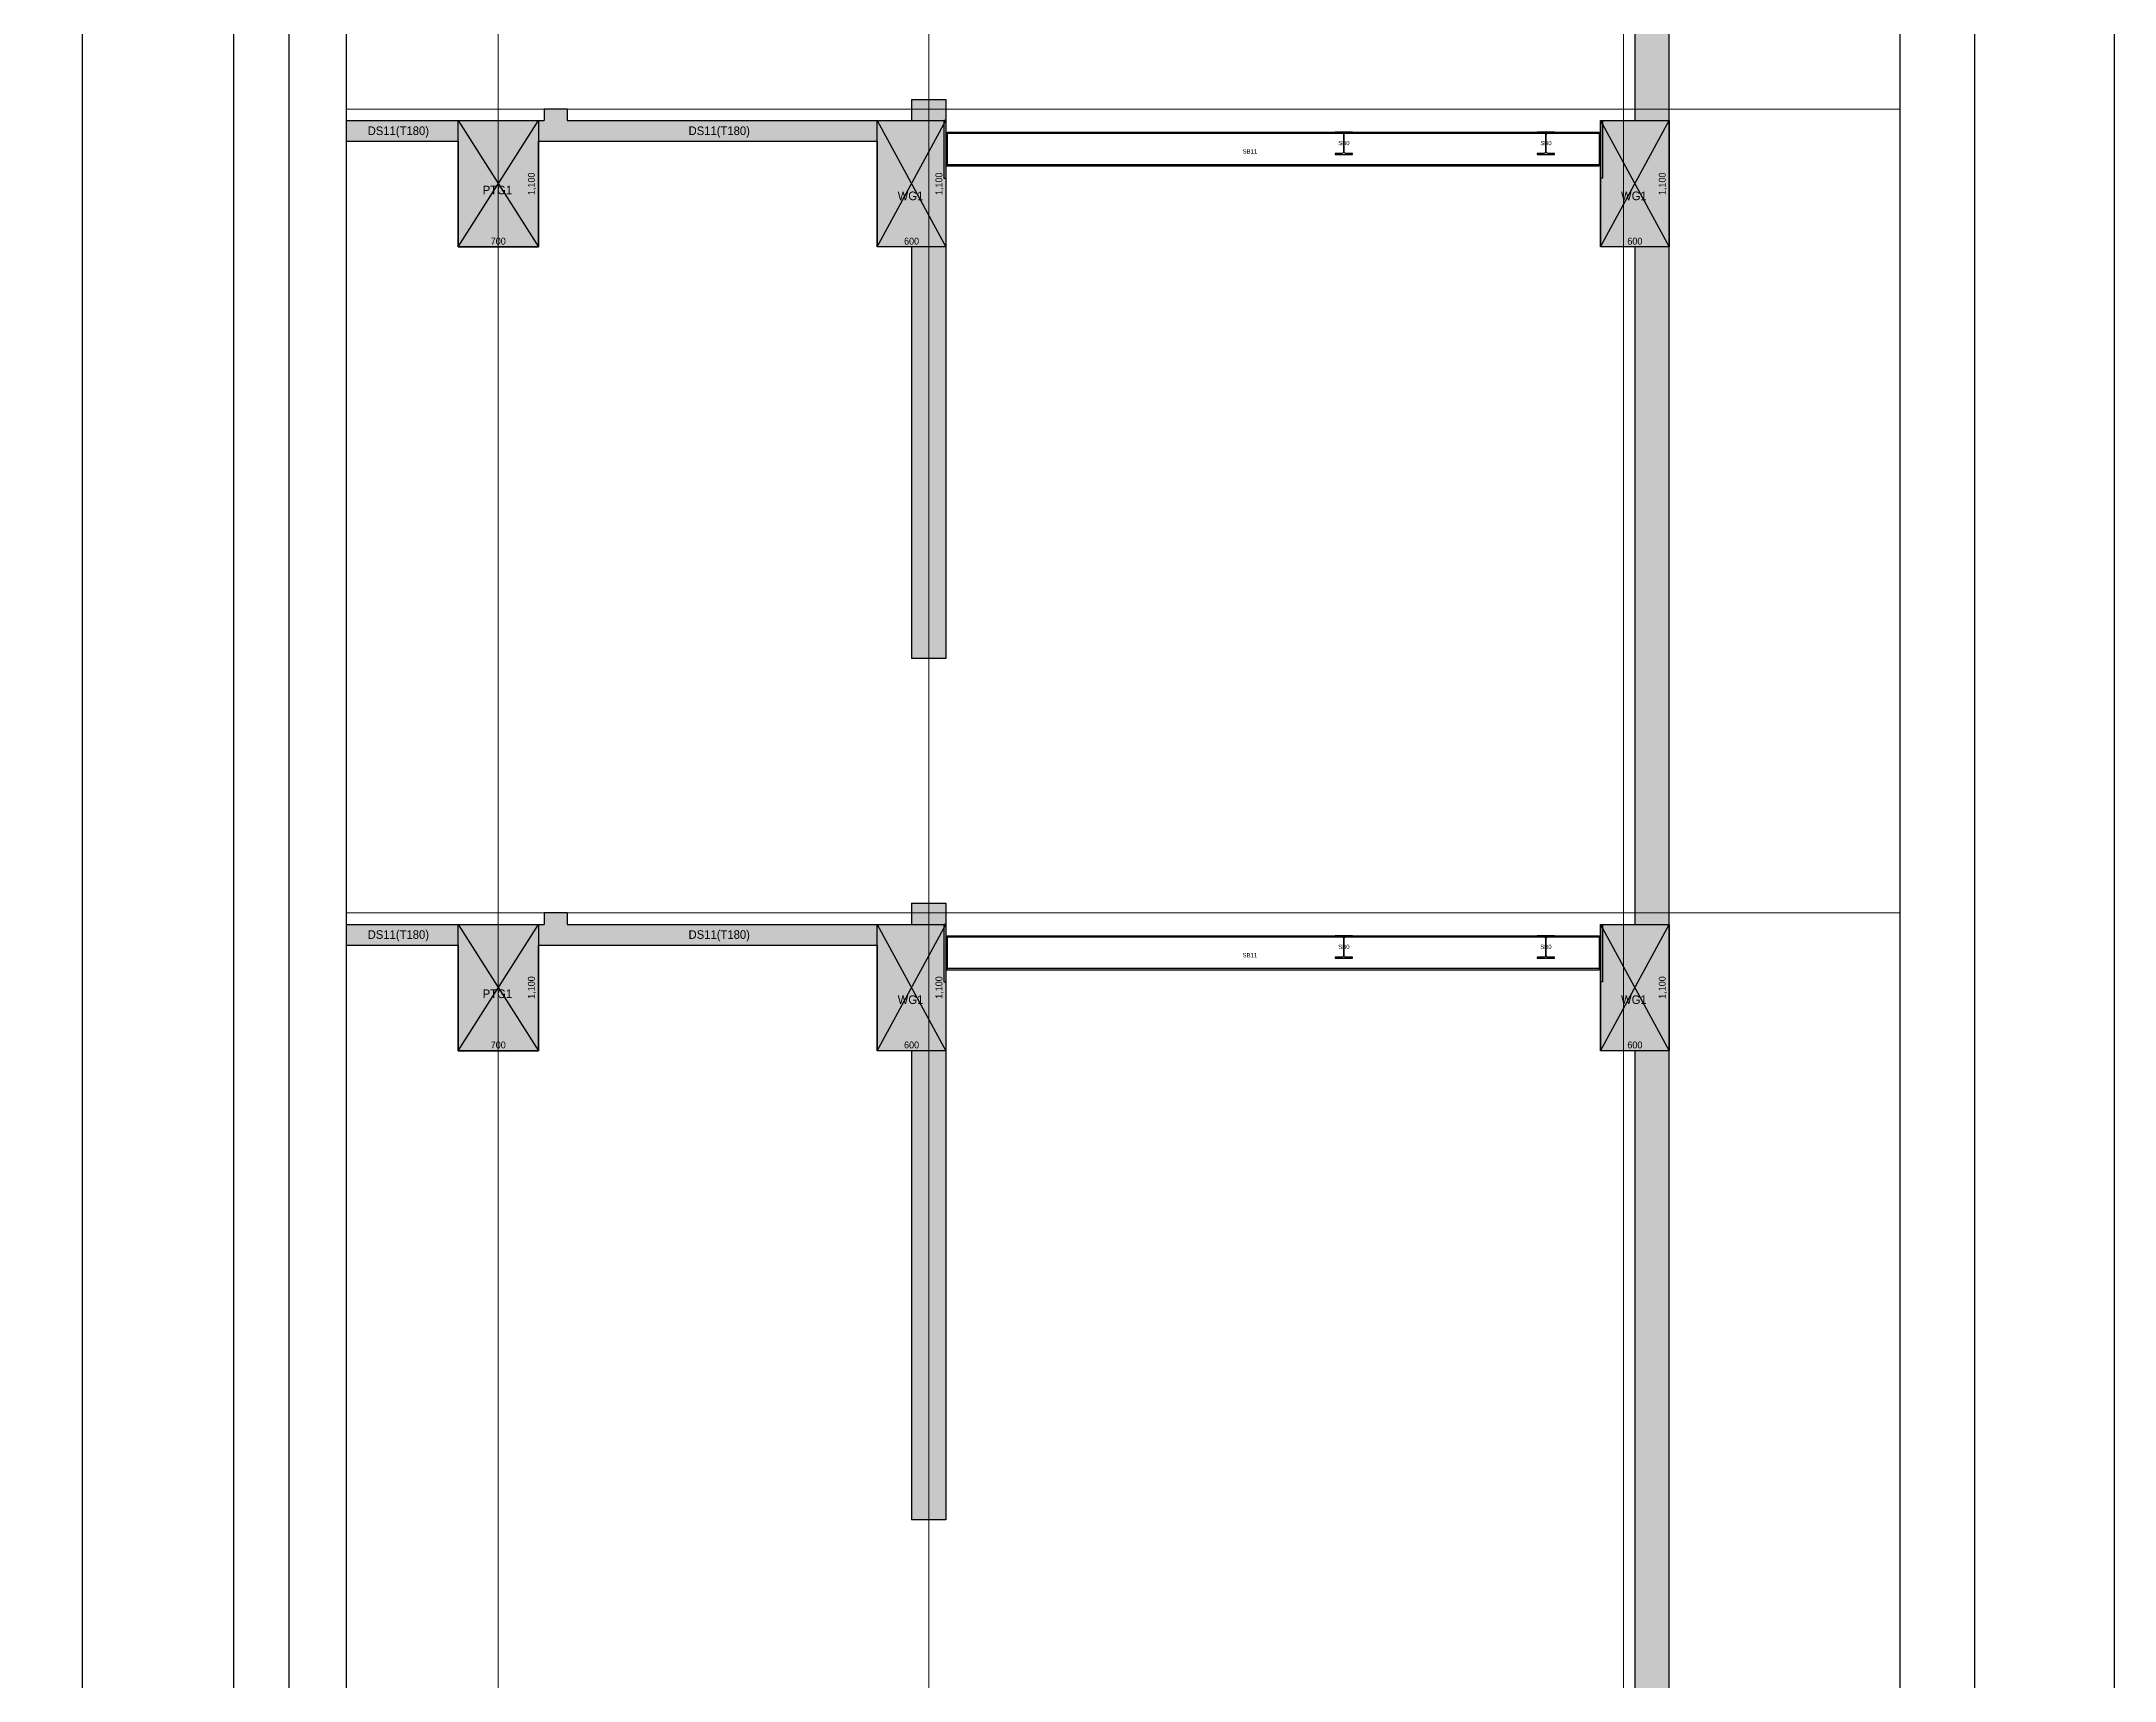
# Model space of a CAD drawing. Header units: millimetres. Extents: x 0 to 35640, y 0 to 50460.
# Drawn here: x 17584 to 35640, y 14274 to 28549 of the extents above; entities that cross this region are included whole.
import ezdxf
from ezdxf.enums import TextEntityAlignment as Align

# ---------------------------------------------------------------- set-up
doc = ezdxf.new("R2010")
doc.units = ezdxf.units.MM
doc.header["$LTSCALE"] = 60
doc.layers.get('Defpoints').update_dxf_attribs({"color": 161})
for name, color, linetype in [('A-CON', 2, 'Continuous'), ('A-ETC-5', 5, 'Continuous'), ('S-STEEL', 3, 'Continuous'), ('구조SOLID', 253, 'Continuous')]:
    doc.layers.add(name, color=color, linetype=linetype)
doc.layers.add('AS-HIDLINE', color=205, linetype='Continuous', plot=False)
doc.layers.add('NOPLOT', color=191, linetype='Continuous', plot=False)
doc.layers.add('CEN', color=1, linetype='Continuous', lineweight=9)
doc.styles.add('Gdim', font='Dotum.ttf')
doc.styles.add('Gtx', font='Dotum.ttf')
doc.dimstyles.new('G-Xdim', dxfattribs={"dimscale": 30, "dimtxt": 2, "dimasz": 1, "dimexe": 1.2, "dimexo": 1.2, "dimgap": 0, "dimtad": 1, "dimdec": 1, "dimdsep": 46, "dimlunit": 6, "dimtxsty": 'Gdim', "dimcen": 1, "dimse1": 1, "dimse2": 1, "dimsd1": 1, "dimsd2": 1, "dimclrd": 1, "dimclre": 1, "dimclrt": 256, "dimadec": 0, "dimazin": 0, "dimtfac": 1, "dimtdec": 1, "dimtix": 1, "dimtmove": 2, "dimatfit": 1, "dimfxl": 0, "dimtolj": 1, "dimlwd": -1, "dimlwe": -1, "dimarcsym": 0})

# ---------------------------------------------------------------- blocks, each defined once
blk = doc.blocks.new('*D411')
at = {"layer": 'Defpoints', "color": 0, "linetype": 'Continuous', "transparency": 16777216}
for p in [(300, -1080), (-400, -1100), (300, -1100)]:
    blk.add_point(p, dxfattribs=at)
at = {"layer": 'AS-HIDLINE', "linetype": 'Continuous', "transparency": 16777216, "insert": (-50, -1050), "char_height": 60, "attachment_point": 5, "style": 'Gdim'}
blk.add_mtext('\\A1;700', dxfattribs=at)
blk = doc.blocks.new('*D412')
at = {"layer": 'Defpoints', "color": 0, "linetype": 'Continuous', "transparency": 16777216}
for p in [(300, 0), (280, 0), (300, -1100)]:
    blk.add_point(p, dxfattribs=at)
at = {"layer": 'AS-HIDLINE', "linetype": 'Continuous', "transparency": 16777216, "insert": (244, -550), "char_height": 60, "attachment_point": 5, "rotation": 90, "style": 'Gdim'}
blk.add_mtext('\\A1;1,100', dxfattribs=at)
blk = doc.blocks.new('*D409')
at = {"layer": 'Defpoints', "color": 0, "linetype": 'Continuous', "transparency": 16777216}
for p in [(400, -1080), (-200, -1100), (400, -1100)]:
    blk.add_point(p, dxfattribs=at)
at = {"layer": 'AS-HIDLINE', "linetype": 'Continuous', "transparency": 16777216, "insert": (100, -1050), "char_height": 60, "attachment_point": 5, "style": 'Gdim'}
blk.add_mtext('\\A1;600', dxfattribs=at)
blk = doc.blocks.new('*D410')
at = {"layer": 'Defpoints', "color": 0, "linetype": 'Continuous', "transparency": 16777216}
for p in [(400, 0), (380, 0), (400, -1100)]:
    blk.add_point(p, dxfattribs=at)
at = {"layer": 'AS-HIDLINE', "linetype": 'Continuous', "transparency": 16777216, "insert": (344, -550), "char_height": 60, "attachment_point": 5, "rotation": 90, "style": 'Gdim'}
blk.add_mtext('\\A1;1,100', dxfattribs=at)
blk = doc.blocks.new('A$Cf084bef2')
at = {"layer": 'NOPLOT'}
for points in [[(-1100, 32008), (-1100, -15332), (-14845, -15332), (-14845, -8852), (-17580, -8852), (-17580, 32008), (-1100, 32008)], [(-16260, -8852), (-16260, 30688), (-1100, 30688)], [(-15780, -8852), (-15780, 30208), (-1100, 30208), (-1100, -15332)], [(-15280, -8852), (-15280, 29708), (-1750, 29708), (-1750, -15332)]]:
    blk.add_lwpolyline(points, dxfattribs=at)
blk = doc.blocks.new('*U322')
blk.add_lwpolyline([(-16, 9, 0.414214), (-3, 22), (-3, 172, 0.414214), (-16, 185), (-75, 185), (-75, 194), (75, 194), (75, 185), (16, 185, 0.414214), (3, 172), (3, 22, 0.414214), (16, 9), (75, 9), (75, 0), (-75, 0), (-75, 9)], format="xyb", close=True)
blk = doc.blocks.new('A$C6c882588')
at = {"layer": 'A-ETC-5'}
for p, q in [((-5690, 1200), (-10, 1200, 0)), ((-5690, 1200), (-5690, 900)), ((-10, 1188, 0), (-5690, 1188)), ((-10, 1200, 0), (-10, 906, 0)), ((-5690, 918), (-10, 918, 0)), ((-5690, 906), (-10, 906, 0))]:
    blk.add_line(p, q, dxfattribs=at)
at = {"layer": 'S-STEEL', "elevation": 0}
for points in [[(-5699, 1300), (-5718, 1300), (-5718, 800), (-5699, 800)], [(0, 1300), (19, 1300), (19, 800), (0, 800)]]:
    blk.add_lwpolyline(points, close=True, dxfattribs=at)
at = {"layer": 'S-STEEL', "xscale": -1, "rotation": 180}
for p in [(-2235, 1200, 0), (-475, 1200, 0)]:
    blk.add_blockref('*U322', p, dxfattribs=at)
at = {"layer": 'AS-HIDLINE', "linetype": 'Continuous', "style": 'Gtx'}
for s, p in [('SB0', (-2234, 1105, 0)), ('SB0', (-474, 1105, 0)), ('SB11', (-3053, 1032, 0))]:
    blk.add_text(s, height=37.5, dxfattribs=at).set_placement(p, align=Align.MIDDLE_CENTER)
blk = doc.blocks.new('*U252')
at = {"layer": 'AS-HIDLINE', "linetype": 'Continuous'}
for p, q in [((-400, -1100), (300, 0)), ((-400, 0), (300, -1100))]:
    blk.add_line(p, q, dxfattribs=at)
blk.add_lwpolyline([(-400, -1100), (-400, 0), (300, 0), (300, -1100)], close=True, dxfattribs=at)
dim = blk.add_linear_dim(base=(280.13, 0), p1=(300, -1100), p2=(300, 0), angle=90, dimstyle='G-Xdim', override={"dimtxsty": 'Gdim'}, dxfattribs=at)
dim.commit()
dim.dimension.update_dxf_attribs({"geometry": '*D412', "text_midpoint": (244.31, -550)})
dim = blk.add_linear_dim(base=(300, -1080.06), p1=(-400, -1100), p2=(300, -1100), dimstyle='G-Xdim', override={"dimtxsty": 'Gdim'}, dxfattribs=at)
dim.commit()
dim.dimension.update_dxf_attribs({"geometry": '*D411', "text_midpoint": (-50, -1050.02)})
blk = doc.blocks.new('*U249')
at = {"layer": 'AS-HIDLINE', "linetype": 'Continuous'}
for p, q in [((-200, -1100), (400, 0)), ((-200, 0), (400, -1100))]:
    blk.add_line(p, q, dxfattribs=at)
blk.add_lwpolyline([(-200, -1100), (-200, 0), (400, 0), (400, -1100)], close=True, dxfattribs=at)
dim = blk.add_linear_dim(base=(380.13, 0), p1=(400, -1100), p2=(400, 0), angle=90, dimstyle='G-Xdim', override={"dimtxsty": 'Gdim'}, dxfattribs=at)
dim.commit()
dim.dimension.update_dxf_attribs({"geometry": '*D410', "text_midpoint": (344.31, -550)})
dim = blk.add_linear_dim(base=(400, -1080.06), p1=(-200, -1100), p2=(400, -1100), dimstyle='G-Xdim', override={"dimtxsty": 'Gdim'}, dxfattribs=at)
dim.commit()
dim.dimension.update_dxf_attribs({"geometry": '*D409', "text_midpoint": (100, -1050.02)})

msp = doc.modelspace()

# ---------------------------------------------------------------- hatches: boundary and pattern name
at = {"layer": '구조SOLID', "transparency": 33554687}
h = msp.add_hatch(color=256, dxfattribs=at)
h.dxf.hatch_style = 1
h.paths.add_polyline_path([(22162, 13179), (24862, 13179), (24862, 12059), (25162, 12059), (25162, 6674), (25462, 6674), (25462, 13544), (25162, 13544), (25162, 13359), (22162, 13359), (22162, 13459), (21962, 13459), (21962, 13359), (20240, 13359), (20240, 13179), (21212, 13179), (21212, 12059), (21912, 12059), (21912, 4309), (20675, 4309), (20675, 4129), (21212, 4129), (21212, 3409), (22162, 3409), (22162, 4179), (24862, 4179), (24862, 3259), (25162, 3259), (25162, 2140), (25462, 2140), (25462, 4209), (28062, 4209), (28062, 3459), (28562, 3459), (28562, 4209), (31162, 4209), (31162, 3259), (31462, 3259), (31462, 2140), (31762, 2140), (31762, 42709), (31462, 42709), (31462, 42159), (31262, 42159), (31262, 42009), (31462, 42009), (31462, 41209), (31262, 41209), (31262, 40509), (31462, 40509), (31462, 35659), (31162, 35659), (31162, 34559), (31462, 34559), (31462, 27859), (31162, 27859), (31162, 26759), (31462, 26759), (31462, 20859), (31162, 20859), (31162, 19759), (31462, 19759), (31462, 13359), (31162, 13359), (31162, 12059), (31462, 12059), (31462, 4359), (25462, 4359), (25462, 4544), (25162, 4544), (25162, 4359), (22162, 4359)])
at = {"layer": '구조SOLID'}
h = msp.add_hatch(color=256, dxfattribs=at)
h.dxf.hatch_style = 1
h.paths.add_polyline_path([(25462, 21044), (25162, 21044), (25162, 20859), (22162, 20859), (22162, 20959), (21962, 20959), (21962, 20859), (20240, 20859), (20240, 20679), (21212, 20679), (21212, 19759), (21912, 19759), (21912, 20679), (24862, 20679), (24862, 19759), (25162, 19759), (25162, 15674), (25462, 15674)])
h.paths.add_polyline_path([(25462, 28044), (25162, 28044), (25162, 27859), (22162, 27859), (22162, 27959), (21962, 27959), (21962, 27859), (20240, 27859), (20240, 27679), (21212, 27679), (21212, 26759), (21912, 26759), (21912, 27679), (24862, 27679), (24862, 26759), (25162, 26759), (25162, 23174), (25462, 23174)])

# ---------------------------------------------------------------- linework, layer by layer
at = {"layer": 'A-CON'}
for p, q in [((31762, 2140), (31762, 42709)), ((31462, 34559), (31462, 27859)), ((25162, 28044), (25162, 27859)), ((25162, 28044), (25462, 28044)), ((25462, 28044), (25462, 23174)), ((20240, 27859), (21962, 27859)), ((21962, 27959), (21962, 27859)), ((22162, 27959), (21962, 27959)), ((22162, 27959), (22162, 27859)), ((22162, 27859), (25162, 27859)), ((31162, 27859), (31162, 26759)), ((31162, 27859), (31462, 27859)), ((20240, 27679), (21212, 27679)), ((21212, 27679), (21212, 26759)), ((21912, 27679), (24862, 27679)), ((21912, 26759), (21912, 27679)), ((24862, 27679), (24862, 26759)), ((21212, 26759), (21912, 26759)), ((25162, 26759), (24862, 26759)), ((25162, 26759), (25162, 23174)), ((31462, 26759), (31162, 26759)), ((31462, 26759), (31462, 20859)), ((25462, 23174, 0), (25162, 23174, 0)), ((21962, 20959, 0), (21962, 20859, 0)), ((22162, 20959, 0), (21962, 20959, 0)), ((22162, 20959, 0), (22162, 20859, 0)), ((25162, 21044), (25162, 20859)), ((25162, 21044), (25462, 21044)), ((25462, 21044), (25462, 15674)), ((20240, 20859), (21962, 20859)), ((22162, 20859), (25162, 20859)), ((31162, 20859), (31162, 19759)), ((31162, 20859), (31462, 20859)), ((20240, 20679), (21212, 20679)), ((21212, 20679), (21212, 19759)), ((21912, 20679), (24862, 20679)), ((21912, 19759), (21912, 20679)), ((24862, 20679, 0), (24862, 19759, 0)), ((21212, 19759), (21912, 19759)), ((25162, 19759), (24862, 19759, 0)), ((25162, 19759), (25162, 15674)), ((31462, 19759), (31162, 19759)), ((31462, 19759, 0), (31462, 13359, 0)), ((25462, 15674), (25162, 15674))]:
    msp.add_line(p, q, dxfattribs=at)
at = {"layer": 'CEN'}
for p, q in [((21562, 46180), (21562, 2140)), ((25312, 46180), (25312, 2140)), ((31362, 46180), (31362, 2140)), ((20240, 27959), (33770, 27959)), ((20240, 20959, 0), (33770, 20959))]:
    msp.add_line(p, q, dxfattribs=at)
at = {"layer": 'NOPLOT'}
msp.add_lwpolyline([(0, 50460), (0, 0), (35640, 0), (35640, 50460)], close=True, dxfattribs=at)

# ---------------------------------------------------------------- block references
at = {"layer": 'AS-HIDLINE', "linetype": 'Continuous'}
for name, p in [('*U252', (21612, 27859)), ('*U249', (25062, 27859)), ('*U249', (31362, 27859)), ('*U252', (21612, 20859)), ('*U249', (25062, 20859, 0)), ('*U249', (31362, 20859))]:
    msp.add_blockref(name, p, dxfattribs=at)
at = {"layer": 'NOPLOT'}
msp.add_blockref('A$Cf084bef2', (35520, 16472), dxfattribs=at)
at = {"layer": 'S-STEEL'}
for p in [(31162, 26559), (31162, 19559)]:
    msp.add_blockref('A$C6c882588', p, dxfattribs=at)

# ---------------------------------------------------------------- texts
at = {"layer": 'AS-HIDLINE', "linetype": 'Continuous', "style": 'Gtx'}
for s, p in [('DS11(T180)', (20692, 27771)), ('DS11(T180)', (23487, 27771)), ('PTG1', (21555, 27255)), ('WG1', (25153, 27204)), ('WG1', (31453, 27204)), ('DS11(T180)', (20692, 20771)), ('DS11(T180)', (23487, 20771)), ('PTG1', (21555, 20255)), ('WG1', (25153, 20204)), ('WG1', (31453, 20204))]:
    msp.add_text(s, height=75, dxfattribs=at).set_placement(p, align=Align.MIDDLE_CENTER)

doc.saveas('drawing.dxf')
